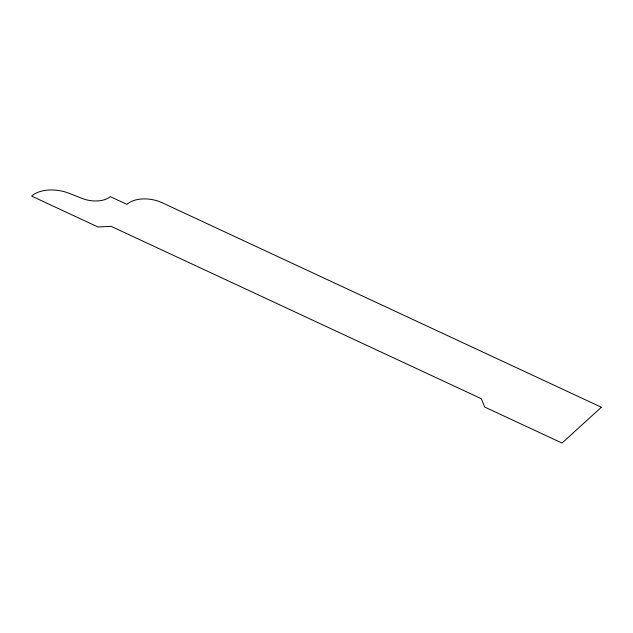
<?xml version="1.0" encoding="UTF-8"?>
<svg xmlns="http://www.w3.org/2000/svg" width="633" height="633" viewBox="0 0 633 633"><rect width="100%" height="100%" fill="white"/><g stroke="black" fill="none" stroke-linecap="round" stroke-linejoin="round"><path stroke-width="0.95" d="M601.35 407.233L562.033 443.06L484.68 407.043L481.309 398.703L111.147 226.353L97.949 226.97L31.65 196.103A29.165 17.305 9.5 0 1 68.878 193.223L82.211 198.469A22.408 13.293 9.5 0 0 110.348 196.657L126.924 204.372A25.921 15.382 9.5 0 1 162.127 202.718L601.35 407.233"/></g></svg>
